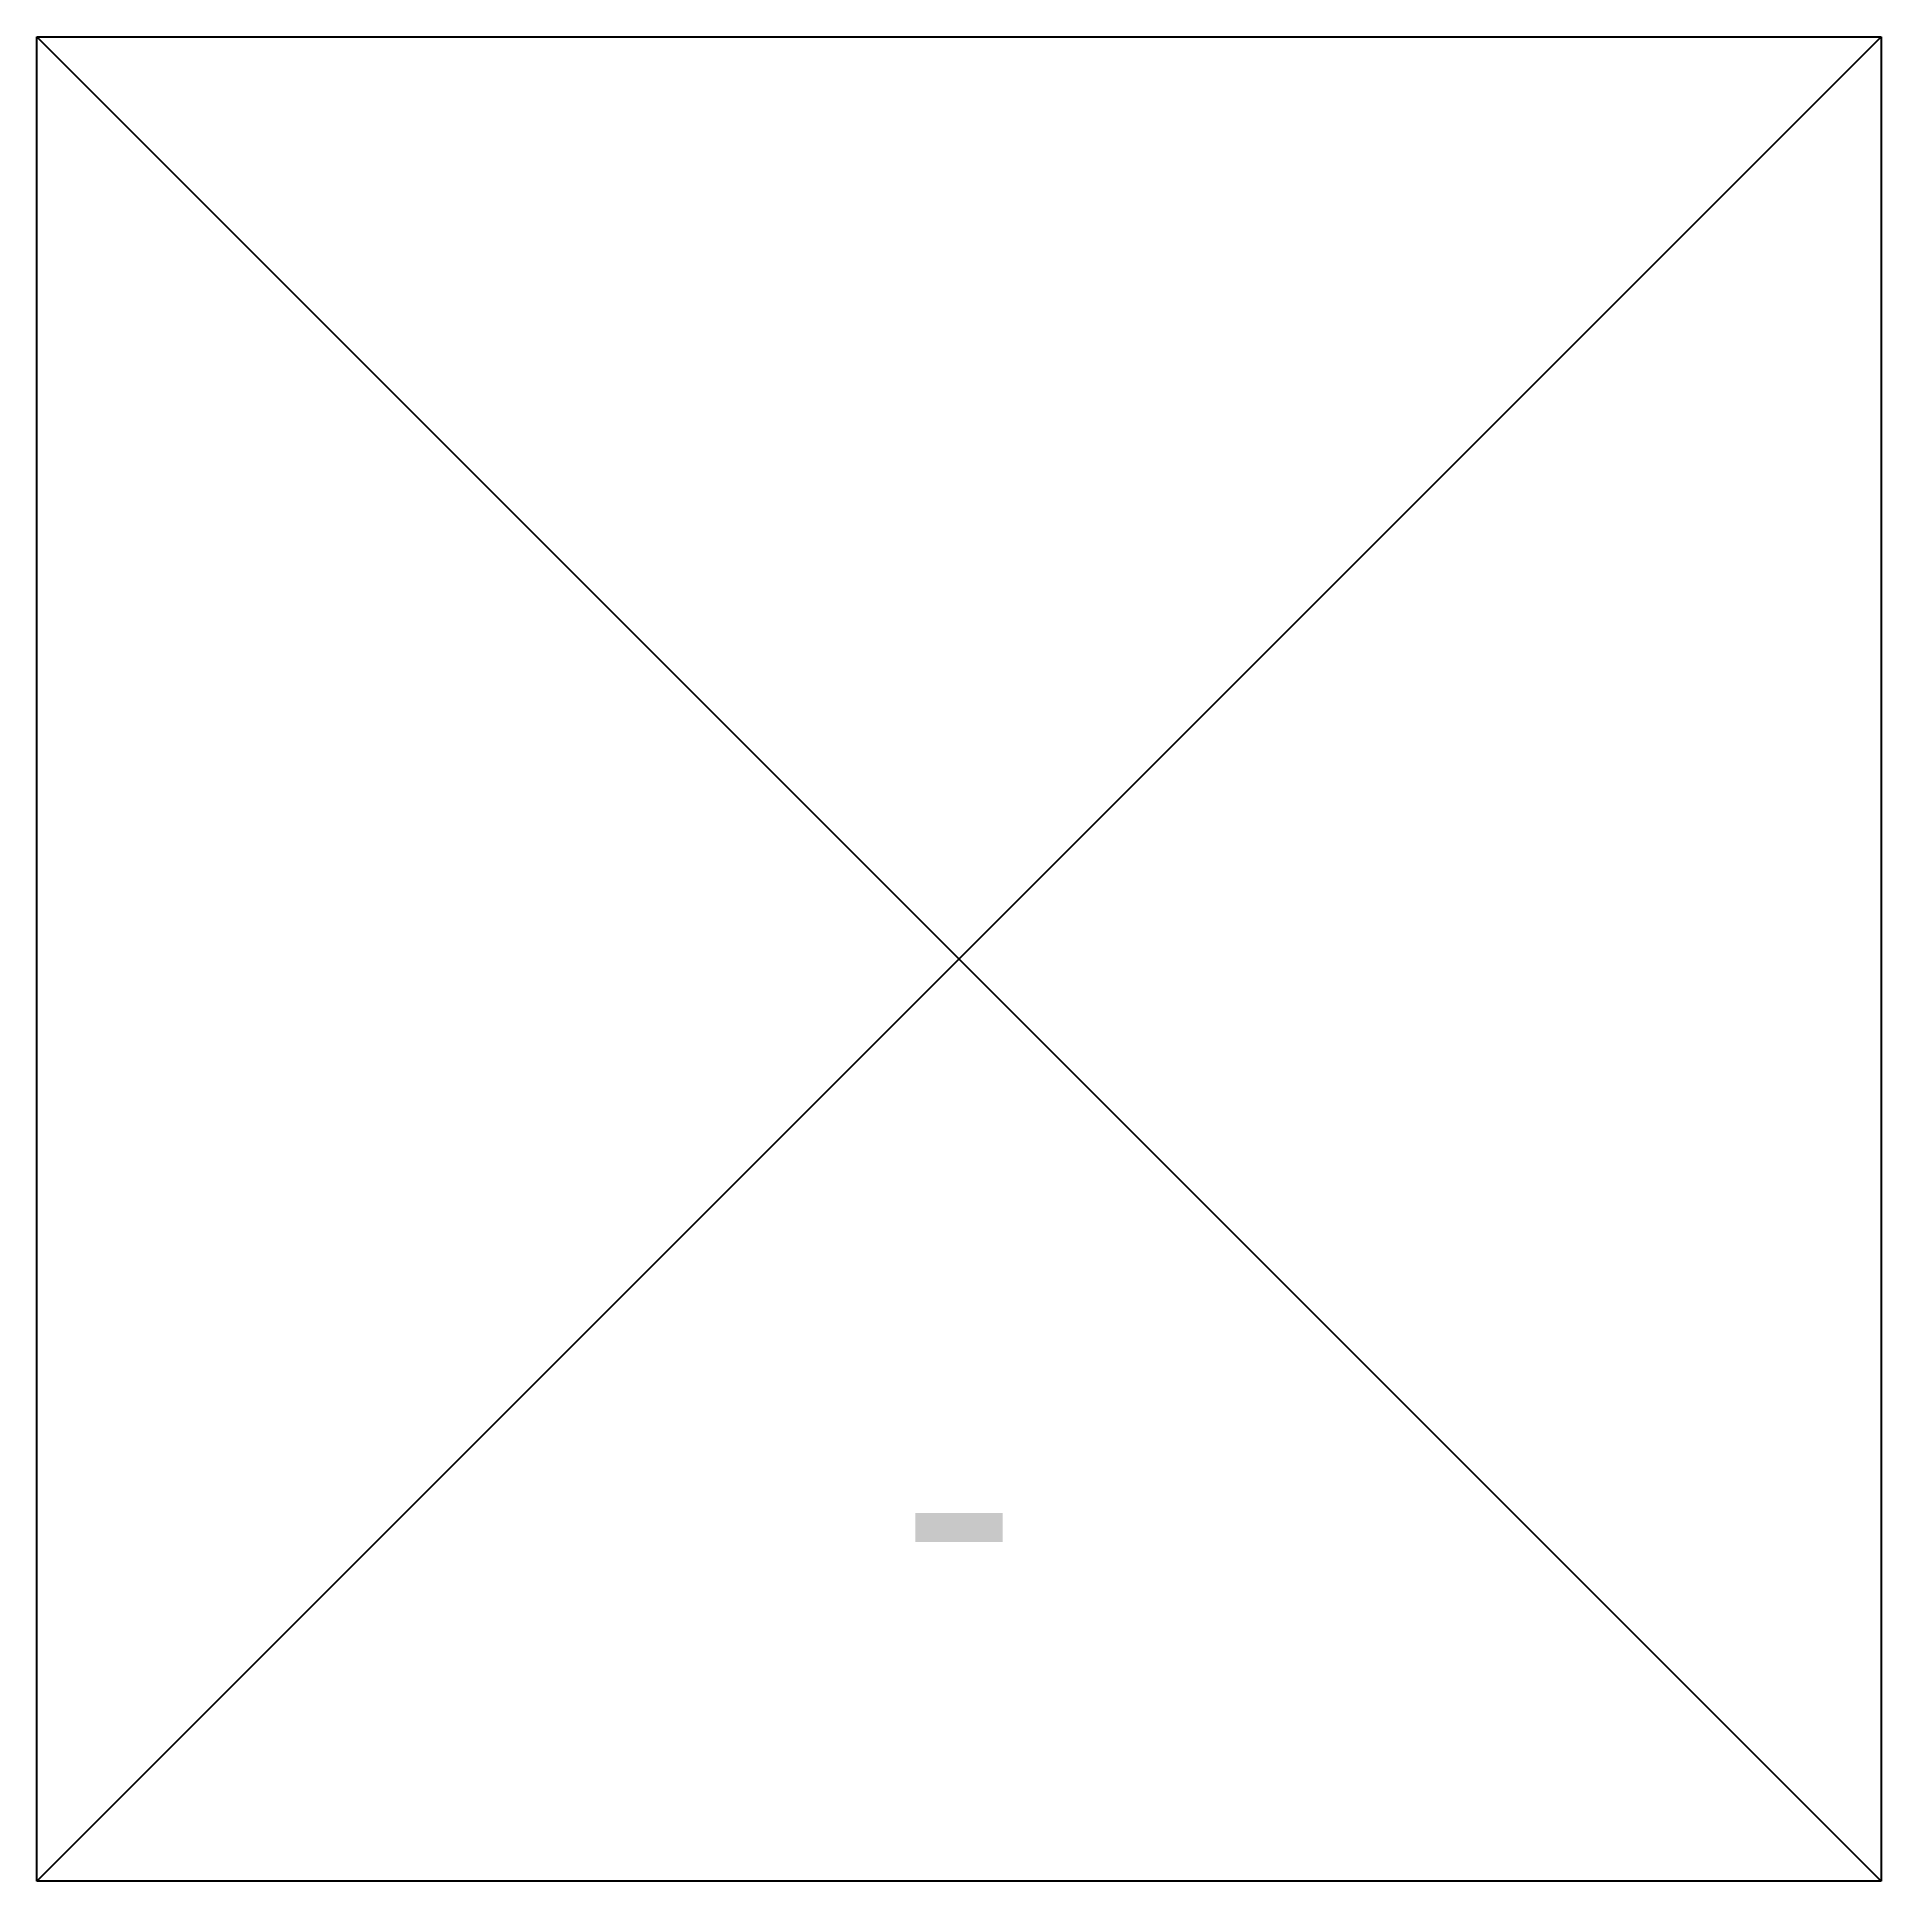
# Model space of a CAD drawing. Header units: millimetres. Extents: x -450 to 450, y -450 to 450.
import ezdxf
from ezdxf.enums import TextEntityAlignment as Align

# ---------------------------------------------------------------- set-up
doc = ezdxf.new("R2010")
doc.units = ezdxf.units.MM
doc.styles.add('EHS_Text', font='arial.ttf')

msp = doc.modelspace()

# ---------------------------------------------------------------- linework, layer by layer
at = {"color": 0, "linetype": 'ByBlock', "lineweight": -2}
for p, q in [((-450, 450), (450, 450)), ((-450, -450), (-450, 450)), ((-450, 450), (450, -450)), ((450, 450), (-450, -450)), ((450, 450), (450, -450)), ((450, -450), (-450, -450))]:
    msp.add_line(p, q, dxfattribs=at)

# ---------------------------------------------------------------- texts
at = {"color": 0, "linetype": 'ByBlock', "lineweight": -2, "style": 'EHS_Text'}
msp.add_text('-', height=125, dxfattribs=at).set_placement((0, -263.19), align=Align.MIDDLE_CENTER)

doc.saveas('drawing.dxf')
